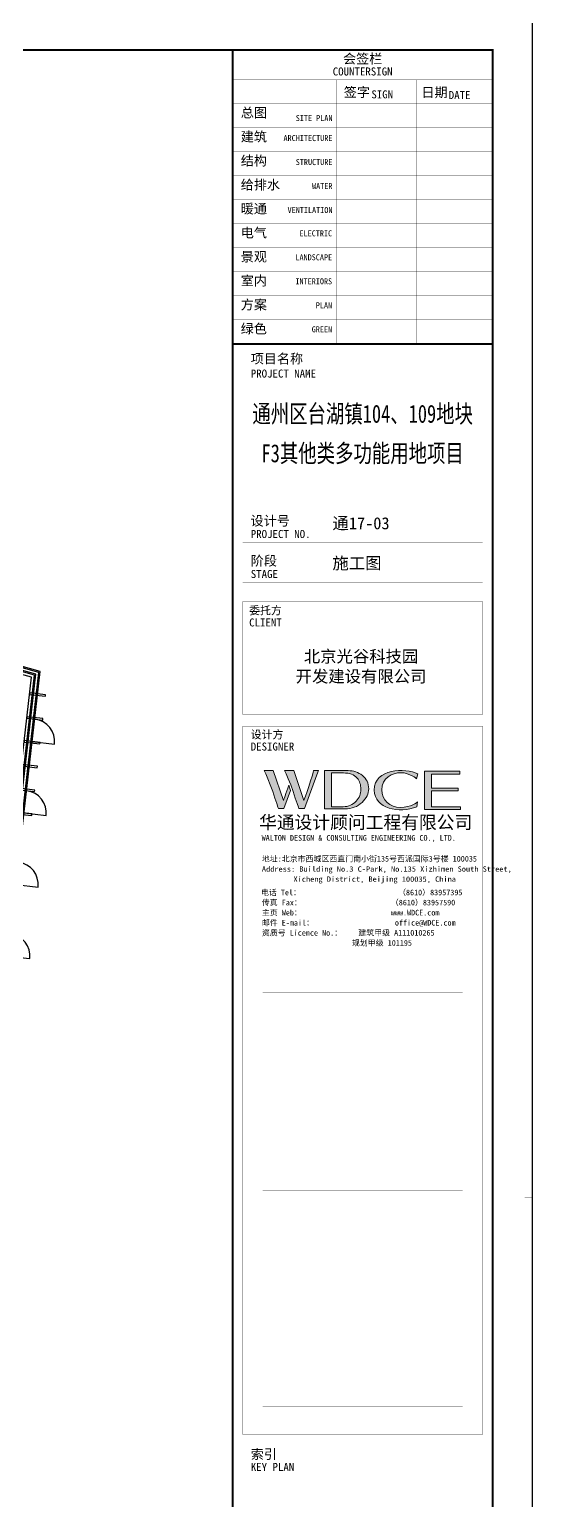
# Model space of a CAD drawing. Extents: x -288892 to 250096, y -100054 to 404668.
# Drawn here: x 120334 to 139220, y 96800 to 151967 of the extents above; entities that cross this region are included whole.
import ezdxf
from ezdxf.enums import TextEntityAlignment as Align

# ---------------------------------------------------------------- set-up
doc = ezdxf.new("R2010")
doc.units = 0
doc.header["$LTSCALE"] = 1000
doc.header["$MEASUREMENT"] = 0
doc.layers.get('0').update_dxf_attribs({"linetype": 'CONTINUOUS'})
for name, color, linetype in [('14#楼幕墙$0$A-C_玻璃幕墙', 140, 'CONTINUOUS'), ('14#楼幕墙$0$A-C_窗', 140, 'CONTINUOUS'), ('X-104 14#平面$0$A-C_玻璃幕墙', 140, 'CONTINUOUS')]:
    doc.layers.add(name, color=color, linetype=linetype)
doc.layers.add('X-104 14#平面$0$000套内', color=226, linetype='CONTINUOUS', lineweight=30)
doc.styles.add('图签信息$0$hwxh', font='STXIHEI.TTF')
doc.styles.add('图签信息$0$华文细黑', font='STXIHEI.TTF', dxfattribs={"height": 10})

# ---------------------------------------------------------------- blocks, each defined once
blk = doc.blocks.new('图框-A1+1-4')
for points, const_width in [([(0, 0), (1051, 0), (1051, 594), (0, 594)], 0.05), ([(976, 584), (25, 584), (25, 10), (976, 10)], 0.5)]:
    blk.add_lwpolyline(points, close=True, dxfattribs=dict(const_width=const_width))
at = {"const_width": 0.05}
blk.add_lwpolyline([(1051, 297), (1049, 297)], dxfattribs=at)
blk = doc.blocks.new('图签信息$0$logo2')
h = blk.add_hatch(color=7)
h.paths.add_polyline_path([(19.02, -7.36), (15.84, -7.36), (15.84, -3.97), (18.97, -3.97), (18.97, -4.24), (16.46, -4.24), (16.46, -5.45), (18.81, -5.45), (18.81, -5.69), (16.47, -5.69), (16.47, -7.12), (19.02, -7.12)])
edge = h.paths.add_edge_path()
edge.add_spline(control_points=[(15.26, -4.21), (15.26, -4.21), (15.13, -4.65), (15.13, -4.65), (15.13, -4.65), (14.62, -4.1), (13.73, -4.1), (13.04, -4.1), (12.07, -4.54), (12.08, -5.62), (12.08, -6.49), (12.77, -7.16), (13.73, -7.17), (14.66, -7.17), (15.23, -6.68), (15.23, -6.68), (15.23, -6.68), (15.16, -7.11), (15.16, -7.11), (13.63, -7.7), (11.42, -7.29), (11.41, -5.64), (11.4, -3.72), (14.16, -3.66), (15.26, -4.21)], knot_values=[0, 0, 0, 0, 1, 1, 1, 2, 2, 2, 3, 3, 3, 4, 4, 4, 5, 5, 5, 6, 6, 6, 7, 7, 7, 8, 8, 8, 8], degree=3, periodic=0)
edge = h.paths.add_edge_path(flags=16)
edge.add_spline(control_points=[(10.23, -5.57), (10.23, -5.16), (10.12, -4.83), (9.9, -4.58), (9.63, -4.27), (9.23, -4.12), (8.69, -4.12), (8.69, -4.12), (7.64, -4.12), (7.64, -4.12), (7.64, -4.12), (7.64, -7.1), (7.64, -7.1), (7.64, -7.1), (8.66, -7.1), (8.66, -7.1), (9.13, -7.1), (9.52, -6.93), (9.82, -6.6), (10.09, -6.31), (10.23, -5.96), (10.23, -5.57)], knot_values=[0, 0, 0, 0, 1, 1, 1, 2, 2, 2, 3, 3, 3, 4, 4, 4, 5, 5, 5, 6, 6, 6, 7, 7, 7, 7], degree=3, periodic=0)
edge = h.paths.add_edge_path()
edge.add_spline(control_points=[(10.92, -5.51), (10.92, -5.96), (10.72, -6.37), (10.34, -6.72), (9.92, -7.1), (9.41, -7.29), (8.82, -7.29), (8.82, -7.29), (7.03, -7.29), (7.03, -7.29), (7.03, -7.29), (7.03, -3.92), (7.03, -3.92), (7.03, -3.92), (9.1, -3.92), (9.1, -3.92), (9.59, -3.92), (10.01, -4.06), (10.36, -4.34), (10.73, -4.64), (10.92, -5.03), (10.92, -5.51)], knot_values=[0, 0, 0, 0, 1, 1, 1, 2, 2, 2, 3, 3, 3, 4, 4, 4, 5, 5, 5, 6, 6, 6, 7, 7, 7, 7], degree=3, periodic=0)
at = {"lineweight": 0}
blk.add_lwpolyline([(19.02, -7.36), (15.84, -7.36), (15.84, -3.97), (18.97, -3.97), (18.97, -4.24), (16.46, -4.24), (16.46, -5.45), (18.81, -5.45), (18.81, -5.69), (16.47, -5.69), (16.47, -7.12), (19.02, -7.12), (19.02, -7.36)], dxfattribs=at)
for points, knots in [([(15.26, -4.21), (15.26, -4.21), (15.13, -4.65), (15.13, -4.65), (15.13, -4.65), (14.62, -4.1), (13.73, -4.1), (13.04, -4.1), (12.07, -4.54), (12.08, -5.62), (12.08, -6.49), (12.77, -7.16), (13.73, -7.17), (14.66, -7.17), (15.23, -6.68), (15.23, -6.68), (15.23, -6.68), (15.16, -7.11), (15.16, -7.11), (13.63, -7.7), (11.42, -7.29), (11.41, -5.64), (11.4, -3.72), (14.16, -3.66), (15.26, -4.21)], [0, 0, 0, 0, 1, 1, 1, 2, 2, 2, 3, 3, 3, 4, 4, 4, 5, 5, 5, 6, 6, 6, 7, 7, 7, 8, 8, 8, 8]), ([(10.92, -5.51), (10.92, -5.96), (10.72, -6.37), (10.34, -6.72), (9.92, -7.1), (9.41, -7.29), (8.82, -7.29), (8.82, -7.29), (7.03, -7.29), (7.03, -7.29), (7.03, -7.29), (7.03, -3.92), (7.03, -3.92), (7.03, -3.92), (9.1, -3.92), (9.1, -3.92), (9.59, -3.92), (10.01, -4.06), (10.36, -4.34), (10.73, -4.64), (10.92, -5.03), (10.92, -5.51)], [0, 0, 0, 0, 1, 1, 1, 2, 2, 2, 3, 3, 3, 4, 4, 4, 5, 5, 5, 6, 6, 6, 7, 7, 7, 7]), ([(10.23, -5.57), (10.23, -5.16), (10.12, -4.83), (9.9, -4.58), (9.63, -4.27), (9.23, -4.12), (8.69, -4.12), (8.69, -4.12), (7.64, -4.12), (7.64, -4.12), (7.64, -4.12), (7.64, -7.1), (7.64, -7.1), (7.64, -7.1), (8.66, -7.1), (8.66, -7.1), (9.13, -7.1), (9.52, -6.93), (9.82, -6.6), (10.09, -6.31), (10.23, -5.96), (10.23, -5.57)], [0, 0, 0, 0, 1, 1, 1, 2, 2, 2, 3, 3, 3, 4, 4, 4, 5, 5, 5, 6, 6, 6, 7, 7, 7, 7])]:
    blk.add_open_spline(points, degree=3, knots=knots, dxfattribs=at)
blk = doc.blocks.new('图签信息$0$logo1')
h = blk.add_hatch(color=8)
edge = h.paths.add_edge_path()
edge.add_spline(control_points=[(3.86, -5.21), (3.63, -5.88), (3.39, -6.56), (3.39, -6.56), (3.39, -6.56), (2.5, -3.91), (2.5, -3.91), (2.5, -3.91), (1.8, -3.91), (1.69, -3.91), (2.02, -4.39), (2.95, -7.27), (2.95, -7.27), (2.95, -7.27), (3.44, -7.27), (3.44, -7.27), (3.44, -7.27), (4.03, -5.66), (4.03, -5.66), (4.03, -5.66), (3.86, -5.21), (3.86, -5.21)], knot_values=[0, 0, 0, 0, 1, 1, 1, 2, 2, 2, 3, 3, 3, 4, 4, 4, 5, 5, 5, 6, 6, 6, 7, 7, 7, 7], degree=3, periodic=0)
h = blk.add_hatch(color=7)
edge = h.paths.add_edge_path()
edge.add_spline(control_points=[(6.04, -3.91), (6.09, -4.1), (5.2, -6.56), (5.2, -6.56), (5.2, -6.56), (4.3, -3.91), (4.3, -3.91), (4.3, -3.91), (3.6, -3.91), (3.49, -3.91), (3.82, -4.39), (4.75, -7.27), (4.75, -7.27), (4.75, -7.27), (5.24, -7.27), (5.24, -7.27), (5.24, -7.27), (6.33, -4.3), (6.33, -4.3), (6.33, -4.3), (6.48, -3.91), (6.48, -3.91), (6.48, -3.91), (6.21, -3.91), (6.04, -3.91)], knot_values=[0, 0, 0, 0, 1, 1, 1, 2, 2, 2, 3, 3, 3, 4, 4, 4, 5, 5, 5, 6, 6, 6, 7, 7, 7, 8, 8, 8, 8], degree=3, periodic=0)
at = {"color": 8, "lineweight": 0}
blk.add_open_spline([(3.86, -5.21), (3.63, -5.88), (3.39, -6.56), (3.39, -6.56), (3.39, -6.56), (2.5, -3.91), (2.5, -3.91), (2.5, -3.91), (1.8, -3.91), (1.69, -3.91), (2.02, -4.39), (2.95, -7.27), (2.95, -7.27), (2.95, -7.27), (3.44, -7.27), (3.44, -7.27), (3.44, -7.27), (4.03, -5.66), (4.03, -5.66), (4.03, -5.66), (3.86, -5.21), (3.86, -5.21)], degree=3, knots=[0, 0, 0, 0, 1, 1, 1, 2, 2, 2, 3, 3, 3, 4, 4, 4, 5, 5, 5, 6, 6, 6, 7, 7, 7, 7], dxfattribs=at)
at = {"lineweight": 0}
blk.add_open_spline([(6.04, -3.91), (6.09, -4.1), (5.2, -6.56), (5.2, -6.56), (5.2, -6.56), (4.3, -3.91), (4.3, -3.91), (4.3, -3.91), (3.6, -3.91), (3.49, -3.91), (3.82, -4.39), (4.75, -7.27), (4.75, -7.27), (4.75, -7.27), (5.24, -7.27), (5.24, -7.27), (5.24, -7.27), (6.33, -4.3), (6.33, -4.3), (6.33, -4.3), (6.48, -3.91), (6.48, -3.91), (6.48, -3.91), (6.21, -3.91), (6.04, -3.91)], degree=3, knots=[0, 0, 0, 0, 1, 1, 1, 2, 2, 2, 3, 3, 3, 4, 4, 4, 5, 5, 5, 6, 6, 6, 7, 7, 7, 8, 8, 8, 8], dxfattribs=at)
blk.add_blockref('图签信息$0$logo2', (0, 0))
blk = doc.blocks.new('图签信息$0$时间-logo')
blk.add_blockref('图签信息$0$logo1', (-20.97, 0))
at = {"style": '图签信息$0$hwxh'}
for s, height, p in [('华通设计顾问工程有限公司 ', 1.15, (-19.73, -9.05)), ('WALTON DESIGN & CONSULTING ENGINEERING CO., LTD.', 0.5, (-19.5, -10.1)), ('地址:北京市西城区西直门南小街135号西派国际3号楼 100035', 0.5, (-19.48, -11.94)), ('Address: Building No.3 C-Park, No.135 Xizhimen South Street, ', 0.47, (-19.48, -12.83)), ('Xicheng District, Beijing 100035, China ', 0.47, (-16.69, -13.72)), ('电话 Tel：                        （8610）83957395 ', 0.5, (-19.56, -14.91)), ('传真 Fax：                      （8610）83957590 ', 0.5, (-19.48, -15.8)), ('主页 Web：                      www.WDCE.com ', 0.5, (-19.48, -16.69)), ('资质号 Licence No.：    建筑甲级 A111010265 ', 0.5, (-19.48, -18.47)), ('邮件 E-mail：                    office@WDCE.com ', 0.5, (-19.48, -17.58)), ('   规划甲级 101195', 0.5, (-12.6, -19.36))]:
    blk.add_text(s, height=height, dxfattribs=at).set_placement(p)
blk = doc.blocks.new('图签信息')
at = {"const_width": 0.5}
for points in [[(-65, 574), (-65, 500.5), (0, 500.5), (0, 574)], [(-65, 0), (0, 0), (0, 500.5), (-65, 500.5)]]:
    blk.add_lwpolyline(points, close=True, dxfattribs=at)
at = {"const_width": 0.05}
for points in [[(-65, 566.5), (0, 566.5)], [(-39.14, 566.5), (-39.14, 500.5)], [(-19.1, 566.5), (-19.1, 500.5)], [(-65, 560.5), (0, 560.5)], [(-65, 554.5), (0, 554.5)], [(-65, 548.5), (0, 548.5)], [(-65, 542.5), (0, 542.5)], [(-65, 536.5), (0, 536.5)], [(-65, 530.5), (0, 530.5)], [(-65, 524.5), (0, 524.5)], [(-65, 518.5), (0, 518.5)], [(-65, 512.5), (0, 512.5)], [(-65, 512.5), (0, 512.5)], [(-65, 506.5), (0, 506.5)], [(-65, 500.5), (0, 500.5)], [(-62.5, 450.87), (-2.5, 450.87)], [(-62.5, 440.87), (-2.5, 440.87)], [(-2.5, 407.85), (-2.5, 436.12), (-62.5, 436.12), (-62.5, 407.85)], [(-62.5, 407.85), (-2.5, 407.85)], [(-62.5, 404.92), (-62.5, 227.83)], [(-62.5, 404.92), (-2.5, 404.92)], [(-62.5, 227.83), (-2.5, 227.83), (-2.5, 404.92)], [(-57.5, 338.36), (-7.5, 338.36)], [(-57.5, 288.83), (-7.5, 288.83)], [(-57.5, 234.85), (-7.5, 234.85)], [(-62.5, 227.83), (-2.5, 227.83)], [(-62.5, 217.74), (-2.5, 217.74)]]:
    blk.add_lwpolyline(points, dxfattribs=at)
at = {"ltscale": 0.001, "xscale": 2.834689937531525, "yscale": 2.834689937531525, "zscale": 2.834689937531525}
blk.add_blockref('图签信息$0$时间-logo', (-2.5, 404.92), dxfattribs=at)
at = {"style": '图签信息$0$华文细黑'}
for s, height, p in [('会签栏', 2.4, (-32.5, 573)), ('COUNTERSIGN', 2, (-32.5, 569.6))]:
    blk.add_text(s, height=height, dxfattribs=at).set_placement(p, align=Align.TOP_CENTER)
for s, height, p in [('签字', 2.4, (-37.22, 564.63)), ('SIGN', 2, (-30.32, 563.88)), ('日期', 2.4, (-17.79, 564.58)), ('DATE', 2, (-10.96, 563.7)), ('总图', 2.4, (-63, 559.5)), ('建筑', 2.4, (-63, 553.5)), ('结构', 2.4, (-63, 547.5)), ('给排水', 2.4, (-63, 541.5)), ('暖通', 2.4, (-63, 535.5)), ('电气', 2.4, (-63, 529.5)), ('景观', 2.4, (-63, 523.5)), ('室内', 2.4, (-63, 517.5)), ('方案', 2.4, (-63, 511.5)), ('绿色', 2.4, (-63, 505.5)), ('项目名称', 2.4, (-60.5, 498)), ('PROJECT NAME', 2, (-60.5, 494.08)), ('设计号', 2.4, (-60.54, 457.48)), ('PROJECT NO.', 2, (-60.5, 453.97)), ('阶段', 2.4, (-60.5, 447.47)), ('STAGE', 2, (-60.5, 443.97)), ('委托方', 2, (-60.9, 434.86)), ('CLIENT', 2, (-60.9, 431.86)), ('设计方', 2, (-60.5, 403.83)), ('DESIGNER', 2, (-60.5, 400.83)), ('索引', 2.4, (-60.5, 224.14)), ('KEY PLAN', 2, (-60.5, 220.74))]:
    blk.add_text(s, height=height, dxfattribs=at).set_placement(p, align=Align.TOP_LEFT)
for s, p in [('SITE PLAN', (-40.06, 557.7)), ('ARCHITECTURE', (-40.06, 552.7)), ('STRUCTURE', (-40.06, 546.7)), ('WATER', (-40.06, 540.7)), ('VENTILATION', (-40.06, 534.7)), ('ELECTRIC', (-40.14, 528.89)), ('LANDSCAPE', (-40.14, 522.89)), ('INTERIORS', (-40.14, 516.89)), ('PLAN', (-40.14, 510.89)), ('GREEN', (-40.14, 504.89))]:
    blk.add_text(s, height=1.5, dxfattribs=at).set_placement(p, align=Align.TOP_RIGHT)
at = {"color": 4, "style": '图签信息$0$华文细黑', "width": 0.75}
for s, p in [('通州区台湖镇104、109地块', (-32.5, 480.78)), ('F3其他类多功能用地项目', (-32.5, 470.91))]:
    blk.add_text(s, height=4.5, dxfattribs=at).set_placement(p, align=Align.CENTER)
at = {"color": 4, "ltscale": 0.001, "char_height": 3, "width": 58.4895, "style": '图签信息$0$华文细黑'}
for s, insert, attachment_point in [('通17-03', (-40.06, 455.51), 4), ('施工图', (-40.06, 445.51), 4), ('北京光谷科技园\\P开发建设有限公司', (-32.9, 419.71), 5)]:
    blk.add_mtext(s, dxfattribs=dict(at, insert=insert, attachment_point=attachment_point))
blk = doc.blocks.new('图签-A1')
at = {"color": 2}
blk.add_blockref('图签信息', (0, 0), dxfattribs=at)
blk = doc.blocks.new('14#楼幕墙$0$A$C103B1A8E')
blk.add_lwpolyline([(0, 0), (60, 0), (60, 600), (0, 600)], close=True)
blk = doc.blocks.new('14#楼幕墙$0$A$C09283E46')
at = {"rotation": 80.9518973650202}
for p in [(82032, 35525), (81891, 34637), (81749, 33748), (81607, 32859), (81466, 31970), (81324, 31081)]:
    blk.add_blockref('14#楼幕墙$0$A$C103B1A8E', p, dxfattribs=at)
blk = doc.blocks.new('14#楼幕墙$0$A$C2CD63A88')
blk.add_lwpolyline([(0, 670), (0, -170)])
blk.add_arc((0, 670), 840, 270, 0)
blk = doc.blocks.new('14#楼幕墙')
at = {"layer": '14#楼幕墙$0$A-C_玻璃幕墙'}
for p, q in [((120742, 127895), (99427, 133825)), ((120687, 127858), (99462, 133763)), ((120524, 127748), (99566, 133579)), ((120415, 127674), (99636, 133456)), ((117234, 99966), (120415, 127674)), ((117344, 100044), (120524, 127748)), ((117508, 100161), (120687, 127858)), ((117563, 100200), (120742, 127895))]:
    blk.add_line(p, q, dxfattribs=at)
at = {"layer": '14#楼幕墙$0$A-C_玻璃幕墙', "rotation": 2.499999999999448}
blk.add_blockref('14#楼幕墙$0$A$C09283E46', (40532, 87891), dxfattribs=at)
at = {"layer": '14#楼幕墙$0$A-C_窗', "rotation": 83.45189736509042}
for p in [(121106, 125189), (120798, 122507), (120490, 119825), (120182, 117142)]:
    blk.add_blockref('14#楼幕墙$0$A$C2CD63A88', p, dxfattribs=at)
blk = doc.blocks.new('X-104 14#平面')
blk.add_lwpolyline([(-18433, 63600), (139217, 63600), (139217, 152700), (-18433, 152700)], close=True)
at = {"layer": 'X-104 14#平面$0$000套内'}
blk.add_lwpolyline([(115950, 101100), (117513, 101082), (120578, 127784), (99531, 133640), (92085, 106876), (95700, 103260), (95700, 110500), (98900, 110500), (98900, 110500), (110900, 110500), (110900, 111900), (115950, 111900)], close=True, dxfattribs=at)
at = {"layer": 'X-104 14#平面$0$A-C_玻璃幕墙'}
blk.add_lwpolyline([(109062, 84668), (119297, 99814), (117563, 100200), (120742, 127895), (99427, 133825), (92631, 109400), (86987, 109400), (86987, 110600), (8392, 110600), (5689, 97881), (-2734, 99671), (-6010, 84258), (40178, 86275), (39845, 84184), (83846, 86453)], close=True, dxfattribs=at)
blk.add_blockref('14#楼幕墙', (0, 0))
at = {"xscale": 150, "yscale": 150, "zscale": 150}
for name, p in [('图框-A1+1-4', (-18433, 63600)), ('图签-A1', (137717, 65100))]:
    blk.add_blockref(name, p, dxfattribs=at)

msp = doc.modelspace()

# ---------------------------------------------------------------- block references
msp.add_blockref('X-104 14#平面', (0, 0))

doc.saveas('drawing.dxf')
